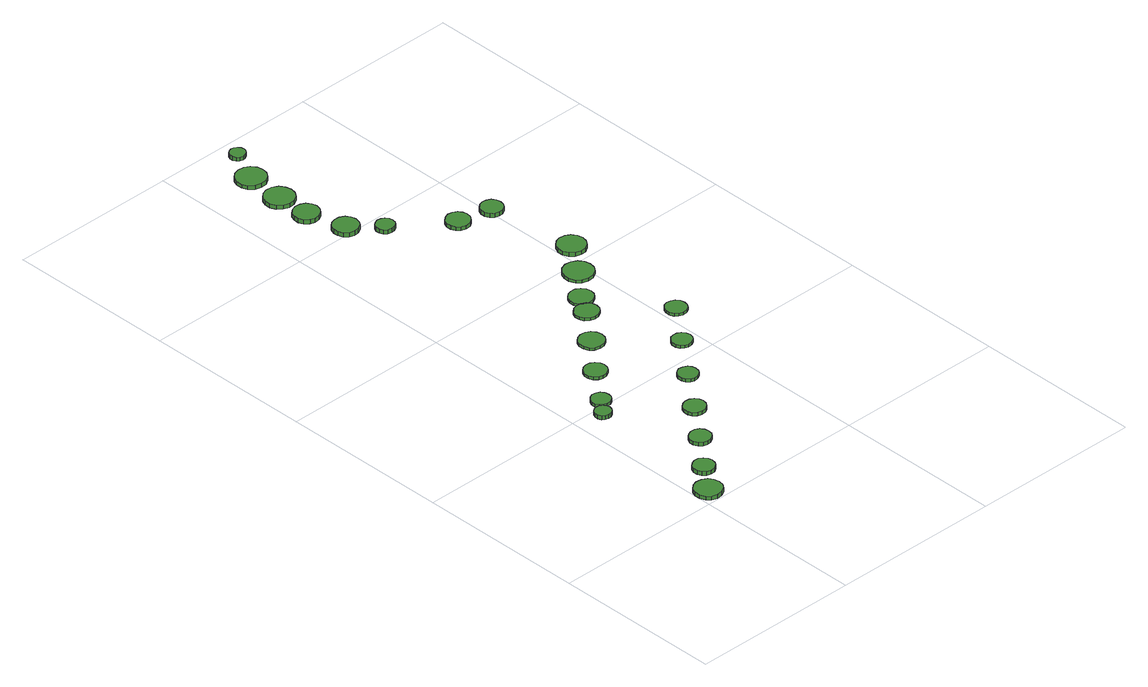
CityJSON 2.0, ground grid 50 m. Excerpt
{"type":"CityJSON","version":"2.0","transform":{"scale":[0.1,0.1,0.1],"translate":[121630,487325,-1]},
"CityObjects":{
"tree1":{"type":"SolitaryVegetationObject","attributes":{"function":"something"},"geometry":[{"type":"MultiSurface","lod":"1","boundaries":[[[0,1,2,3,4,5,6,7,8,9,10,11,12,13,14]],[[15,16,17,18,19,20,21,22,23,24,25,26,27,28,29]],[[0,29,28,1]],[[1,28,27,2]],[[2,27,26,3]],[[3,26,25,4]],[[4,25,24,5]],[[5,24,23,6]],[[6,23,22,7]],[[7,22,21,8]],[[8,21,20,9]],[[9,20,19,10]],[[10,19,18,11]],[[11,18,17,12]],[[12,17,16,13]],[[13,16,15,14]],[[14,15,29,0]]]}]},
"tree2":{"type":"SolitaryVegetationObject","attributes":{"function":"something"},"geometry":[{"type":"MultiSurface","lod":"1","boundaries":[[[30,31,32,33,34,35,36,37,38,39,40,41,42,43,44]],[[45,46,47,48,49,50,51,52,53,54,55,56,57,58,59]],[[30,59,58,31]],[[31,58,57,32]],[[32,57,56,33]],[[33,56,55,34]],[[34,55,54,35]],[[35,54,53,36]],[[36,53,52,37]],[[37,52,51,38]],[[38,51,50,39]],[[39,50,49,40]],[[40,49,48,41]],[[41,48,47,42]],[[42,47,46,43]],[[43,46,45,44]],[[44,45,59,30]]]}]},
"tree3":{"type":"SolitaryVegetationObject","attributes":{"function":"something"},"geometry":[{"type":"MultiSurface","lod":"1","boundaries":[[[60,61,62,63,64,65,66,67,68,69,70,71,72,73,74]],[[75,76,77,78,79,80,81,82,83,84,85,86,87,88,89]],[[60,89,88,61]],[[61,88,87,62]],[[62,87,86,63]],[[63,86,85,64]],[[64,85,84,65]],[[65,84,83,66]],[[66,83,82,67]],[[67,82,81,68]],[[68,81,80,69]],[[69,80,79,70]],[[70,79,78,71]],[[71,78,77,72]],[[72,77,76,73]],[[73,76,75,74]],[[74,75,89,60]]]}]},
"tree4":{"type":"SolitaryVegetationObject","attributes":{"function":"something"},"geometry":[{"type":"MultiSurface","lod":"1","boundaries":[[[90,91,92,93,94,95,96,97,98,99,100,101,102,103,104]],[[105,106,107,108,109,110,111,112,113,114,115,116,117,118,119]],[[90,119,118,91]],[[91,118,117,92]],[[92,117,116,93]],[[93,116,115,94]],[[94,115,114,95]],[[95,114,113,96]],[[96,113,112,97]],[[97,112,111,98]],[[98,111,110,99]],[[99,110,109,100]],[[100,109,108,101]],[[101,108,107,102]],[[102,107,106,103]],[[103,106,105,104]],[[104,105,119,90]]]}]},
"tree5":{"type":"SolitaryVegetationObject","attributes":{"function":"something"},"geometry":[{"type":"MultiSurface","lod":"1","boundaries":[[[120,121,122,123,124,125,126,127,128,129,130,131,132,133,134]],[[135,136,137,138,139,140,141,142,143,144,145,146,147,148,149]],[[120,149,148,121]],[[121,148,147,122]],[[122,147,146,123]],[[123,146,145,124]],[[124,145,144,125]],[[125,144,143,126]],[[126,143,142,127]],[[127,142,141,128]],[[128,141,140,129]],[[129,140,139,130]],[[130,139,138,131]],[[131,138,137,132]],[[132,137,136,133]],[[133,136,135,134]],[[134,135,149,120]]]}]},
"tree6":{"type":"SolitaryVegetationObject","attributes":{"function":"something"},"geometry":[{"type":"MultiSurface","lod":"1","boundaries":[[[150,151,152,153,154,155,156,157,158,159,160,161,162,163,164]],[[165,166,167,168,169,170,171,172,173,174,175,176,177,178,179]],[[150,179,178,151]],[[151,178,177,152]],[[152,177,176,153]],[[153,176,175,154]],[[154,175,174,155]],[[155,174,173,156]],[[156,173,172,157]],[[157,172,171,158]],[[158,171,170,159]],[[159,170,169,160]],[[160,169,168,161]],[[161,168,167,162]],[[162,167,166,163]],[[163,166,165,164]],[[164,165,179,150]]]}]},
"tree7":{"type":"SolitaryVegetationObject","attributes":{"function":"something"},"geometry":[{"type":"MultiSurface","lod":"1","boundaries":[[[180,181,182,183,184,185,186,187,188,189,190,191,192,193,194]],[[195,196,197,198,199,200,201,202,203,204,205,206,207,208,209]],[[180,209,208,181]],[[181,208,207,182]],[[182,207,206,183]],[[183,206,205,184]],[[184,205,204,185]],[[185,204,203,186]],[[186,203,202,187]],[[187,202,201,188]],[[188,201,200,189]],[[189,200,199,190]],[[190,199,198,191]],[[191,198,197,192]],[[192,197,196,193]],[[193,196,195,194]],[[194,195,209,180]]]}]},
"tree8":{"type":"SolitaryVegetationObject","attributes":{"function":"something"},"geometry":[{"type":"MultiSurface","lod":"1","boundaries":[[[210,211,212,213,214,215,216,217,218,219,220,221,222,223,224]],[[225,226,227,228,229,230,231,232,233,234,235,236,237,238,239]],[[210,239,238,211]],[[211,238,237,212]],[[212,237,236,213]],[[213,236,235,214]],[[214,235,234,215]],[[215,234,233,216]],[[216,233,232,217]],[[217,232,231,218]],[[218,231,230,219]],[[219,230,229,220]],[[220,229,228,221]],[[221,228,227,222]],[[222,227,226,223]],[[223,226,225,224]],[[224,225,239,210]]]}]},
"tree9":{"type":"SolitaryVegetationObject","attributes":{"function":"something"},"geometry":[{"type":"MultiSurface","lod":"1","boundaries":[[[240,241,242,243,244,245,246,247,248,249,250,251,252,253,254]],[[255,256,257,258,259,260,261,262,263,264,265,266,267,268,269]],[[240,269,268,241]],[[241,268,267,242]],[[242,267,266,243]],[[243,266,265,244]],[[244,265,264,245]],[[245,264,263,246]],[[246,263,262,247]],[[247,262,261,248]],[[248,261,260,249]],[[249,260,259,250]],[[250,259,258,251]],[[251,258,257,252]],[[252,257,256,253]],[[253,256,255,254]],[[254,255,269,240]]]}]},
"tree10":{"type":"SolitaryVegetationObject","attributes":{"function":"something"},"geometry":[{"type":"MultiSurface","lod":"1","boundaries":[[[270,271,272,273,274,275,276,277,278,279,280,281,282,283,284]],[[285,286,287,288,289,290,291,292,293,294,295,296,297,298,299]],[[270,299,298,271]],[[271,298,297,272]],[[272,297,296,273]],[[273,296,295,274]],[[274,295,294,275]],[[275,294,293,276]],[[276,293,292,277]],[[277,292,291,278]],[[278,291,290,279]],[[279,290,289,280]],[[280,289,288,281]],[[281,288,287,282]],[[282,287,286,283]],[[283,286,285,284]],[[284,285,299,270]]]}]},
"tree11":{"type":"SolitaryVegetationObject","attributes":{"function":"something"},"geometry":[{"type":"MultiSurface","lod":"1","boundaries":[[[300,301,302,303,304,305,306,307,308,309,310,311,312,313,314]],[[315,316,317,318,319,320,321,322,323,324,325,326,327,328,329]],[[300,329,328,301]],[[301,328,327,302]],[[302,327,326,303]],[[303,326,325,304]],[[304,325,324,305]],[[305,324,323,306]],[[306,323,322,307]],[[307,322,321,308]],[[308,321,320,309]],[[309,320,319,310]],[[310,319,318,311]],[[311,318,317,312]],[[312,317,316,313]],[[313,316,315,314]],[[314,315,329,300]]]}]},
"tree12":{"type":"SolitaryVegetationObject","attributes":{"function":"something"},"geometry":[{"type":"MultiSurface","lod":"1","boundaries":[[[330,331,332,333,334,335,336,337,338,339,340,341,342,343,344]],[[345,346,347,348,349,350,351,352,353,354,355,356,357,358,359]],[[330,359,358,331]],[[331,358,357,332]],[[332,357,356,333]],[[333,356,355,334]],[[334,355,354,335]],[[335,354,353,336]],[[336,353,352,337]],[[337,352,351,338]],[[338,351,350,339]],[[339,350,349,340]],[[340,349,348,341]],[[341,348,347,342]],[[342,347,346,343]],[[343,346,345,344]],[[344,345,359,330]]]}]},
"tree13":{"type":"SolitaryVegetationObject","attributes":{"function":"something"},"geometry":[{"type":"MultiSurface","lod":"1","boundaries":[[[360,361,362,363,364,365,366,367,368,369,370,371,372,373,374]],[[375,376,377,378,379,380,381,382,383,384,385,386,387,388,389]],[[360,389,388,361]],[[361,388,387,362]],[[362,387,386,363]],[[363,386,385,364]],[[364,385,384,365]],[[365,384,383,366]],[[366,383,382,367]],[[367,382,381,368]],[[368,381,380,369]],[[369,380,379,370]],[[370,379,378,371]],[[371,378,377,372]],[[372,377,376,373]],[[373,376,375,374]],[[374,375,389,360]]]}]},
"tree14":{"type":"SolitaryVegetationObject","attributes":{"function":"something"},"geometry":[{"type":"MultiSurface","lod":"1","boundaries":[[[390,391,392,393,394,395,396,397,398,399,400,401,402,403,404]],[[405,406,407,408,409,410,411,412,413,414,415,416,417,418,419]],[[390,419,418,391]],[[391,418,417,392]],[[392,417,416,393]],[[393,416,415,394]],[[394,415,414,395]],[[395,414,413,396]],[[396,413,412,397]],[[397,412,411,398]],[[398,411,410,399]],[[399,410,409,400]],[[400,409,408,401]],[[401,408,407,402]],[[402,407,406,403]],[[403,406,405,404]],[[404,405,419,390]]]}]},
"tree15":{"type":"SolitaryVegetationObject","attributes":{"function":"something"},"geometry":[{"type":"MultiSurface","lod":"1","boundaries":[[[420,421,422,423,424,425,426,427,428,429,430,431,432,433,434]],[[435,436,437,438,439,440,441,442,443,444,445,446,447,448,449]],[[420,449,448,421]],[[421,448,447,422]],[[422,447,446,423]],[[423,446,445,424]],[[424,445,444,425]],[[425,444,443,426]],[[426,443,442,427]],[[427,442,441,428]],[[428,441,440,429]],[[429,440,439,430]],[[430,439,438,431]],[[431,438,437,432]],[[432,437,436,433]],[[433,436,435,434]],[[434,435,449,420]]]}]},
"tree16":{"type":"SolitaryVegetationObject","attributes":{"function":"something"},"geometry":[{"type":"MultiSurface","lod":"1","boundaries":[[[450,451,452,453,454,455,456,457,458,459,460,461,462,463,464]],[[465,466,467,468,469,470,471,472,473,474,475,476,477,478,479]],[[450,479,478,451]],[[451,478,477,452]],[[452,477,476,453]],[[453,476,475,454]],[[454,475,474,455]],[[455,474,473,456]],[[456,473,472,457]],[[457,472,471,458]],[[458,471,470,459]],[[459,470,469,460]],[[460,469,468,461]],[[461,468,467,462]],[[462,467,466,463]],[[463,466,465,464]],[[464,465,479,450]]]}]},
"tree17":{"type":"SolitaryVegetationObject","attributes":{"function":"something"},"geometry":[{"type":"MultiSurface","lod":"1","boundaries":[[[480,481,482,483,484,485,486,487,488,489,490,491,492,493,494]],[[495,496,497,498,499,500,501,502,503,504,505,506,507,508,509]],[[480,509,508,481]],[[481,508,507,482]],[[482,507,506,483]],[[483,506,505,484]],[[484,505,504,485]],[[485,504,503,486]],[[486,503,502,487]],[[487,502,501,488]],[[488,501,500,489]],[[489,500,499,490]],[[490,499,498,491]],[[491,498,497,492]],[[492,497,496,493]],[[493,496,495,494]],[[494,495,509,480]]]}]},
"tree18":{"type":"SolitaryVegetationObject","attributes":{"function":"something"},"geometry":[{"type":"MultiSurface","lod":"1","boundaries":[[[510,511,512,513,514,515,516,517,518,519,520,521,522,523,524]],[[525,526,527,528,529,530,531,532,533,534,535,536,537,538,539]],[[510,539,538,511]],[[511,538,537,512]],[[512,537,536,513]],[[513,536,535,514]],[[514,535,534,515]],[[515,534,533,516]],[[516,533,532,517]],[[517,532,531,518]],[[518,531,530,519]],[[519,530,529,520]],[[520,529,528,521]],[[521,528,527,522]],[[522,527,526,523]],[[523,526,525,524]],[[524,525,539,510]]]}]},
"tree19":{"type":"SolitaryVegetationObject","attributes":{"function":"something"},"geometry":[{"type":"MultiSurface","lod":"1","boundaries":[[[540,541,542,543,544,545,546,547,548,549,550,551,552,553,554]],[[555,556,557,558,559,560,561,562,563,564,565,566,567,568,569]],[[540,569,568,541]],[[541,568,567,542]],[[542,567,566,543]],[[543,566,565,544]],[[544,565,564,545]],[[545,564,563,546]],[[546,563,562,547]],[[547,562,561,548]],[[548,561,560,549]],[[549,560,559,550]],[[550,559,558,551]],[[551,558,557,552]],[[552,557,556,553]],[[553,556,555,554]],[[554,555,569,540]]]}]},
"tree20":{"type":"SolitaryVegetationObject","attributes":{"function":"something"},"geometry":[{"type":"MultiSurface","lod":"1","boundaries":[[[570,571,572,573,574,575,576,577,578,579,580,581,582,583,584]],[[585,586,587,588,589,590,591,592,593,594,595,596,597,598,599]],[[570,599,598,571]],[[571,598,597,572]],[[572,597,596,573]],[[573,596,595,574]],[[574,595,594,575]],[[575,594,593,576]],[[576,593,592,577]],[[577,592,591,578]],[[578,591,590,579]],[[579,590,589,580]],[[580,589,588,581]],[[581,588,587,582]],[[582,587,586,583]],[[583,586,585,584]],[[584,585,599,570]]]}]},
"tree21":{"type":"SolitaryVegetationObject","attributes":{"function":"something"},"geometry":[{"type":"MultiSurface","lod":"1","boundaries":[[[600,601,602,603,604,605,606,607,608,609,610,611,612,613,614]],[[615,616,617,618,619,620,621,622,623,624,625,626,627,628,629]],[[600,629,628,601]],[[601,628,627,602]],[[602,627,626,603]],[[603,626,625,604]],[[604,625,624,605]],[[605,624,623,606]],[[606,623,622,607]],[[607,622,621,608]],[[608,621,620,609]],[[609,620,619,610]],[[610,619,618,611]],[[611,618,617,612]],[[612,617,616,613]],[[613,616,615,614]],[[614,615,629,600]]]}]},
"tree22":{"type":"SolitaryVegetationObject","attributes":{"function":"something"},"geometry":[{"type":"MultiSurface","lod":"1","boundaries":[[[630,631,632,633,634,635,636,637,638,639,640,641,642,643,644]],[[645,646,647,648,649,650,651,652,653,654,655,656,657,658,659]],[[630,659,658,631]],[[631,658,657,632]],[[632,657,656,633]],[[633,656,655,634]],[[634,655,654,635]],[[635,654,653,636]],[[636,653,652,637]],[[637,652,651,638]],[[638,651,650,639]],[[639,650,649,640]],[[640,649,648,641]],[[641,648,647,642]],[[642,647,646,643]],[[643,646,645,644]],[[644,645,659,630]]]}]},
"tree23":{"type":"SolitaryVegetationObject","attributes":{"function":"something"},"geometry":[{"type":"MultiSurface","lod":"1","boundaries":[[[660,661,662,663,664,665,666,667,668,669,670,671,672,673,674]],[[675,676,677,678,679,680,681,682,683,684,685,686,687,688,689]],[[660,689,688,661]],[[661,688,687,662]],[[662,687,686,663]],[[663,686,685,664]],[[664,685,684,665]],[[665,684,683,666]],[[666,683,682,667]],[[667,682,681,668]],[[668,681,680,669]],[[669,680,679,670]],[[670,679,678,671]],[[671,678,677,672]],[[672,677,676,673]],[[673,676,675,674]],[[674,675,689,660]]]}]}
},
"vertices":[
[80,43,18],[76,59,18],[67,73,18],[52,81,18],[36,83,18],[20,78,18],[8,67,18],[2,52,18],[2,35,18],[8,20,18],[20,9,18],[36,4,18],[52,6,18],[67,14,18],[76,27,18],[76,27,6],[67,14,6],[52,6,6],[36,4,6],[20,9,6],[8,20,6],[2,35,6],[2,52,6],[8,67,6],[20,78,6],[36,83,6],[52,81,6],[67,73,6],[76,59,6],[80,43,6],
[133,123,18],[130,136,18],[123,146,18],[112,153,18],[99,154,18],[87,150,18],[77,141,18],[72,129,18],[72,117,18],[77,105,18],[87,96,18],[99,92,18],[112,93,18],[123,100,18],[130,110,18],[130,110,6],[123,100,6],[112,93,6],[99,92,6],[87,96,6],[77,105,6],[72,117,6],[72,129,6],[77,141,6],[87,150,6],[99,154,6],[112,153,6],[123,146,6],[130,136,6],[133,123,6],
[107,473,20],[105,482,20],[99,490,20],[91,495,20],[81,496,20],[71,493,20],[64,487,20],[60,478,20],[60,468,20],[64,458,20],[71,452,20],[81,449,20],[91,450,20],[99,455,20],[105,463,20],[105,463,8],[99,455,8],[91,450,8],[81,449,8],[71,452,8],[64,458,8],[60,468,8],[60,478,8],[64,487,8],[71,493,8],[81,496,8],[91,495,8],[99,490,8],[105,482,8],[107,473,8],
[217,223,17],[215,235,17],[207,246,17],[196,252,17],[183,253,17],[171,249,17],[162,241,17],[156,229,17],[156,216,17],[162,204,17],[171,196,17],[183,192,17],[196,193,17],[207,200,17],[215,210,17],[215,210,6],[207,200,6],[196,193,6],[183,192,6],[171,196,6],[162,204,6],[156,216,6],[156,229,6],[162,241,6],[171,249,6],[183,253,6],[196,252,6],[207,246,6],[215,235,6],[217,223,6],
[146,517,18],[144,528,18],[137,538,18],[127,543,18],[115,545,18],[104,541,18],[96,533,18],[91,523,18],[91,511,18],[96,500,18],[104,493,18],[115,489,18],[127,490,18],[137,496,18],[144,505,18],[144,505,8],[137,496,8],[127,490,8],[115,489,8],[104,493,8],[96,500,8],[91,511,8],[91,523,8],[96,533,8],[104,541,8],[115,545,8],[127,543,8],[137,538,8],[144,528,8],[146,517,8],
[301,328,17],[298,341,17],[290,351,17],[279,358,17],[266,359,17],[253,355,17],[243,346,17],[238,334,17],[238,321,17],[243,309,17],[253,300,17],[266,296,17],[279,298,17],[290,304,17],[298,315,17],[298,315,7],[290,304,7],[279,298,7],[266,296,7],[253,300,7],[243,309,7],[238,321,7],[238,334,7],[243,346,7],[253,355,7],[266,359,7],[279,358,7],[290,351,7],[298,341,7],[301,328,7],
[230,618,18],[227,631,18],[219,642,18],[207,649,18],[194,650,18],[181,646,18],[171,637,18],[165,624,18],[165,611,18],[171,598,18],[181,589,18],[194,585,18],[207,586,18],[219,593,18],[227,604,18],[227,604,9],[219,593,9],[207,586,9],[194,585,9],[181,589,9],[171,598,9],[165,611,9],[165,624,9],[171,637,9],[181,646,9],[194,650,9],[207,649,9],[219,642,9],[227,631,9],[230,618,9],
[387,444,17],[385,456,17],[378,465,17],[367,471,17],[355,473,17],[344,469,17],[335,461,17],[330,450,17],[330,438,17],[335,427,17],[344,419,17],[355,415,17],[367,416,17],[378,422,17],[385,432,17],[385,432,8],[378,422,8],[367,416,8],[355,415,8],[344,419,8],[335,427,8],[330,438,8],[330,450,8],[335,461,8],[344,469,8],[355,473,8],[367,471,8],[378,465,8],[385,456,8],[387,444,8],
[319,719,18],[316,734,18],[307,747,18],[294,754,18],[279,756,18],[264,751,18],[253,741,18],[247,727,18],[247,712,18],[253,698,18],[264,688,18],[279,683,18],[294,684,18],[307,692,18],[316,704,18],[316,704,10],[307,692,10],[294,684,10],[279,683,10],[264,688,10],[253,698,10],[247,712,10],[247,727,10],[253,741,10],[264,751,10],[279,756,10],[294,754,10],[307,747,10],[316,734,10],[319,719,10],
[399,820,18],[396,834,18],[387,846,18],[375,853,18],[361,854,18],[347,850,18],[336,840,18],[330,827,18],[330,813,18],[336,800,18],[347,790,18],[361,786,18],[375,787,18],[387,794,18],[396,806,18],[396,806,10],[387,794,10],[375,787,10],[361,786,10],[347,790,10],[336,800,10],[330,813,10],[330,827,10],[336,840,10],[347,850,10],[361,854,10],[375,853,10],[387,846,10],[396,834,10],[399,820,10],
[480,560,18],[477,572,18],[470,582,18],[459,588,18],[447,589,18],[436,586,18],[427,577,18],[422,566,18],[422,554,18],[427,543,18],[436,535,18],[447,531,18],[459,532,18],[470,538,18],[477,548,18],[477,548,9],[470,538,9],[459,532,9],[447,531,9],[436,535,9],[427,543,9],[422,554,9],[422,566,9],[427,577,9],[436,586,9],[447,589,9],[459,588,9],[470,582,9],[477,572,9],[480,560,9],
[218,1516,25],[215,1531,25],[206,1543,25],[192,1551,25],[177,1552,25],[162,1548,25],[151,1537,25],[145,1523,25],[145,1508,25],[151,1494,25],[162,1483,25],[177,1479,25],[192,1480,25],[206,1488,25],[215,1500,25],[215,1500,12],[206,1488,12],[192,1480,12],[177,1479,12],[162,1483,12],[151,1494,12],[145,1508,12],[145,1523,12],[151,1537,12],[162,1548,12],[177,1552,12],[192,1551,12],[206,1543,12],[215,1531,12],[218,1516,12],
[188,1628,24],[184,1643,24],[175,1656,24],[162,1663,24],[146,1665,24],[132,1660,24],[120,1650,24],[114,1636,24],[114,1620,24],[120,1606,24],[132,1596,24],[146,1591,24],[162,1593,24],[175,1601,24],[184,1613,24],[184,1613,11],[175,1601,11],[162,1593,11],[146,1591,11],[132,1596,11],[120,1606,11],[114,1620,11],[114,1636,11],[120,1650,11],[132,1660,11],[146,1665,11],[162,1663,11],[175,1656,11],[184,1643,11],[188,1628,11],
[433,875,18],[430,890,18],[421,901,18],[409,909,18],[394,910,18],[381,906,18],[370,896,18],[364,883,18],[364,868,18],[370,855,18],[381,845,18],[394,841,18],[409,842,18],[421,850,18],[430,861,18],[430,861,10],[421,850,10],[409,842,10],[394,841,10],[381,845,10],[370,855,10],[364,868,10],[364,883,10],[370,896,10],[381,906,10],[394,910,10],[409,909,10],[421,901,10],[430,890,10],[433,875,10],
[190,1724,26],[186,1741,26],[176,1756,26],[160,1765,26],[142,1767,26],[125,1761,26],[112,1749,26],[105,1733,26],[105,1715,26],[112,1699,26],[125,1687,26],[142,1681,26],[160,1683,26],[176,1692,26],[186,1706,26],[186,1706,14],[176,1692,14],[160,1683,14],[142,1681,14],[125,1687,14],[112,1699,14],[105,1715,14],[105,1733,14],[112,1749,14],[125,1761,14],[142,1767,14],[160,1765,14],[176,1756,14],[186,1741,14],[190,1724,14],
[282,1447,25],[280,1458,25],[273,1467,25],[264,1472,25],[253,1474,25],[242,1470,25],[234,1463,25],[229,1453,25],[229,1442,25],[234,1432,25],[242,1424,25],[253,1421,25],[264,1422,25],[273,1427,25],[280,1436,25],[280,1436,12],[273,1427,12],[264,1422,12],[253,1421,12],[242,1424,12],[234,1432,12],[229,1442,12],[229,1453,12],[234,1463,12],[242,1470,12],[253,1474,12],[264,1472,12],[273,1467,12],[280,1458,12],[282,1447,12],
[200,1838,25],[197,1856,25],[186,1870,25],[171,1879,25],[153,1881,25],[136,1876,25],[122,1864,25],[115,1847,25],[115,1829,25],[122,1813,25],[136,1801,25],[153,1796,25],[171,1797,25],[186,1806,25],[197,1821,25],[197,1821,13],[186,1806,13],[171,1797,13],[153,1796,13],[136,1801,13],[122,1813,13],[115,1829,13],[115,1847,13],[122,1864,13],[136,1876,13],[153,1881,13],[171,1879,13],[186,1870,13],[197,1856,13],[200,1838,13],
[570,673,17],[568,686,17],[560,696,17],[549,702,17],[536,704,17],[524,700,17],[515,691,17],[510,679,17],[510,667,17],[515,655,17],[524,647,17],[536,643,17],[549,644,17],[560,650,17],[568,661,17],[568,661,9],[560,650,9],[549,644,9],[536,643,9],[524,647,9],[515,655,9],[510,667,9],[510,679,9],[515,691,9],[524,700,9],[536,704,9],[549,702,9],[560,696,9],[568,686,9],[570,673,9],
[515,962,18],[512,979,18],[501,994,18],[485,1003,18],[468,1005,18],[450,999,18],[437,987,18],[430,971,18],[430,953,18],[437,936,18],[450,924,18],[468,919,18],[485,921,18],[501,930,18],[512,944,18],[512,944,9],[501,930,9],[485,921,9],[468,919,9],[450,924,9],[437,936,9],[430,953,9],[430,971,9],[437,987,9],[450,999,9],[468,1005,9],[485,1003,9],[501,994,9],[512,979,9],[515,962,9],
[230,1938,24],[228,1947,24],[222,1955,24],[214,1960,24],[205,1961,24],[196,1958,24],[189,1952,24],[185,1943,24],[185,1933,24],[189,1925,24],[196,1919,24],[205,1916,24],[214,1917,24],[222,1921,24],[228,1929,24],[228,1929,12],[222,1921,12],[214,1917,12],[205,1916,12],[196,1919,12],[189,1925,12],[185,1933,12],[185,1943,12],[189,1952,12],[196,1958,12],[205,1961,12],[214,1960,12],[222,1955,12],[228,1947,12],[230,1938,12],
[439,1334,23],[436,1348,23],[428,1359,23],[416,1366,23],[402,1368,23],[388,1363,23],[378,1354,23],[372,1341,23],[372,1327,23],[378,1314,23],[388,1304,23],[402,1300,23],[416,1301,23],[428,1308,23],[436,1320,23],[436,1320,11],[428,1308,11],[416,1301,11],[402,1300,11],[388,1304,11],[378,1314,11],[372,1327,11],[372,1341,11],[378,1354,11],[388,1363,11],[402,1368,11],[416,1366,11],[428,1359,11],[436,1348,11],[439,1334,11],
[580,1056,21],[576,1072,21],[566,1086,21],[552,1094,21],[535,1096,21],[519,1091,21],[507,1080,21],[500,1064,21],[500,1047,21],[507,1032,21],[519,1021,21],[535,1016,21],[552,1017,21],[566,1026,21],[576,1039,21],[576,1039,9],[566,1026,9],[552,1017,9],[535,1016,9],[519,1021,9],[507,1032,9],[500,1047,9],[500,1064,9],[507,1080,9],[519,1091,9],[535,1096,9],[552,1094,9],[566,1086,9],[576,1072,9],[580,1056,9],
[538,1314,23],[535,1327,23],[528,1338,23],[516,1344,23],[503,1346,23],[491,1342,23],[481,1333,23],[476,1321,23],[476,1308,23],[481,1296,23],[491,1287,23],[503,1283,23],[516,1284,23],[528,1291,23],[535,1301,23],[535,1301,10],[528,1291,10],[516,1284,10],[503,1283,10],[491,1287,10],[481,1296,10],[476,1308,10],[476,1321,10],[481,1333,10],[491,1342,10],[503,1346,10],[516,1344,10],[528,1338,10],[535,1327,10],[538,1314,10]
]}
